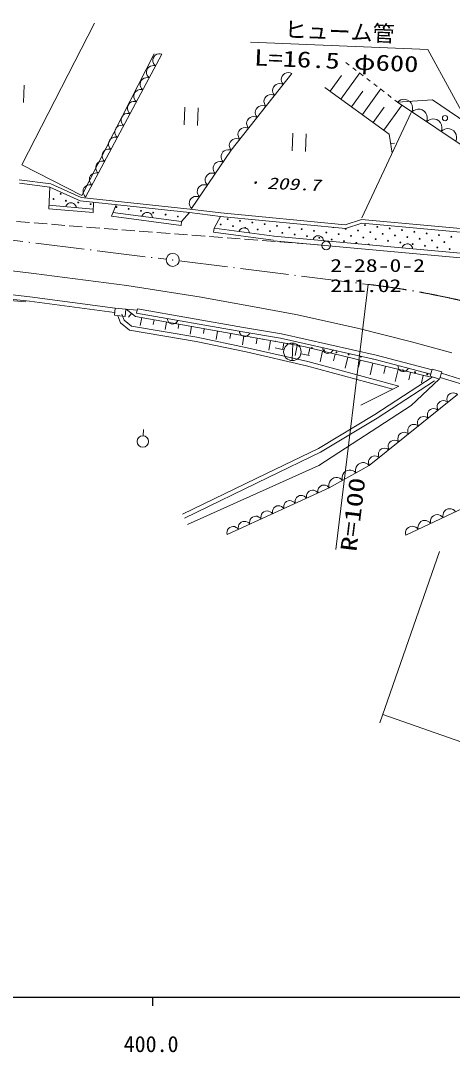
# Model space of a CAD drawing. Units: millimetres, scale not verified. Extents: x 40000 to 680000, y 20000 to 380000.
# Drawn here: x 453016 to 502077, y 198715 to 315949 of the extents above; entities that cross this region are included whole.
import ezdxf
from ezdxf.enums import TextEntityAlignment as Align

# ---------------------------------------------------------------- set-up
doc = ezdxf.new("R2010")
doc.units = ezdxf.units.MM
doc.header["$LTSCALE"] = 1000
for name, pattern in [('USER1', [2, 1.5, -0.5]), ('USER3', [3, 2.25, -0.75]), ('USER4', [1, 0.5, -0.5]), ('USER5', [7.000001, 5.508197, -0.688525, 0.114754, -0.688525])]:
    doc.linetypes.add(name, pattern=pattern)
for name, color, linetype, lineweight in [('M-TTL-BAND', 7, 'Continuous', 25), ('S-BGD', 1, 'Continuous', 13), ('S-BGD-HTXT', 6, 'Continuous', 13), ('S-BMK', 3, 'USER5', 13), ('S-BMK-SRVR', 5, 'Continuous', 13)]:
    doc.layers.add(name, color=color, linetype=linetype, lineweight=lineweight)
doc.styles.add('ＭＳ ゴシック', font='')
doc.styles.get('ＭＳ ゴシック').set_extended_font_data('MS Gothic')

# ---------------------------------------------------------------- blocks, each defined once
blk = doc.blocks.new('BUHIN1')
at = {"layer": 'S-BGD'}
blk.add_circle((0, 0), 15, dxfattribs=at)
at = {"layer": 'S-BMK-SRVR'}
blk.add_circle((0, 0), 498, dxfattribs=at)
blk = doc.blocks.new('BUHIN47')
at = {"layer": 'S-BGD'}
blk.add_lwpolyline([(-709, -333), (-579, -471), (-429, -569), (-217, -660), (-21, -672), (170, -647), (390, -544), (531, -412), (647, -254), (712, -33), (729, 144), (709, 333)], dxfattribs=at)
blk = doc.blocks.new('BUHIN142')
at = {"layer": 'S-BGD'}
blk.add_lwpolyline([(-361, -677), (-178, -710), (-3, -699), (217, -646), (377, -540), (513, -408), (625, -198), (659, -12), (657, 181), (578, 392), (488, 540), (361, 677)], dxfattribs=at)
blk = doc.blocks.new('BUHIN143')
at = {"layer": 'S-BGD'}
blk.add_lwpolyline([(-451, -662), (-265, -716), (-82, -724), (152, -695), (330, -603), (486, -481), (626, -276), (682, -87), (702, 113), (644, 341), (567, 505), (451, 662)], dxfattribs=at)
blk = doc.blocks.new('BUHIN144')
at = {"layer": 'S-BGD'}
blk.add_lwpolyline([(-492, -625), (-312, -691), (-131, -712), (103, -699), (286, -620), (449, -510), (601, -317), (670, -133), (703, 64), (662, 294), (597, 462), (492, 625)], dxfattribs=at)
blk = doc.blocks.new('BUHIN145')
at = {"layer": 'S-BGD'}
blk.add_lwpolyline([(-830, 556), (-896, 324), (-905, 95), (-865, -196), (-749, -418), (-596, -611), (-339, -784), (-102, -852), (148, -875), (432, -801), (636, -703), (830, -556)], dxfattribs=at)
blk = doc.blocks.new('BUHIN149')
at = {"layer": 'S-BGD'}
blk.add_lwpolyline([(-645, -295), (-529, -421), (-394, -511), (-203, -596), (-26, -608), (148, -587), (348, -496), (477, -378), (584, -236), (644, -37), (661, 123), (645, 295)], dxfattribs=at)
blk = doc.blocks.new('BUHIN150')
at = {"layer": 'S-BGD'}
blk.add_lwpolyline([(-759, -422), (-605, -565), (-431, -662), (-191, -747), (27, -745), (237, -703), (472, -572), (619, -416), (735, -232), (790, 17), (795, 214), (759, 422)], dxfattribs=at)
blk = doc.blocks.new('BUHIN151')
at = {"layer": 'S-BGD'}
blk.add_lwpolyline([(-557, -449), (-412, -544), (-257, -598), (-50, -633), (126, -601), (291, -537), (464, -398), (561, -251), (629, -85), (639, 125), (616, 285), (557, 449)], dxfattribs=at)
blk = doc.blocks.new('BUHIN174')
at = {"layer": 'S-BGD'}
blk.add_lwpolyline([(598, -54), (537, -187), (455, -297), (330, -418), (192, -478), (47, -507), (-138, -491), (-274, -436), (-399, -352), (-504, -210), (-565, -87), (-598, 54)], dxfattribs=at)
blk = doc.blocks.new('BUHIN180')
at = {"layer": 'S-BGD'}
blk.add_lwpolyline([(-591, 102), (-520, 230), (-430, 333), (-295, 444), (-152, 492), (-6, 510), (177, 478), (309, 412), (427, 319), (519, 169), (570, 41), (591, -102)], dxfattribs=at)
blk = doc.blocks.new('BUHIN198')
at = {"layer": 'S-BGD'}
blk.add_line((-13, -305), (-42, -999), dxfattribs=at)
blk.add_circle((15, 350), 645, dxfattribs=at)
blk = doc.blocks.new('BUHIN199')
at = {"layer": 'S-BGD'}
for p, q in [((-722, 1031), (-806, -967)), ((727, -1032), (811, 967))]:
    blk.add_line(p, q, dxfattribs=at)
blk = doc.blocks.new('BUHIN202')
at = {"layer": 'S-BGD'}
blk.add_line((-42, -994), (42, 994), dxfattribs=at)
blk.add_circle((0, 0), 995, dxfattribs=at)
blk = doc.blocks.new('BUHIN203')
at = {"layer": 'S-BGD'}
blk.add_circle((0, 0), 22.5, dxfattribs=at)
at = {"layer": 'S-BMK', "linetype": 'Continuous'}
blk.add_circle((0, 0), 746, dxfattribs=at)

msp = doc.modelspace()

# ---------------------------------------------------------------- linework, layer by layer
at = {"layer": 'M-TTL-BAND'}
for p, q in [((40000, 205000), (579000, 205000)), ((468000, 205000), (468000, 204000))]:
    msp.add_line(p, q, dxfattribs=at)
at = {"layer": 'S-BGD'}
for p, q in [((461394, 315648), (453163, 299581)), ((459966, 296096), (468197, 312163)), ((460403, 295898), (469061, 312155)), ((476942, 301212), (483833, 309959)), ((488181, 307918), (489478, 309715)), ((489405, 307035), (491549, 310007)), ((494912, 303060), (487569, 308359)), ((490628, 306151), (491905, 307920)), ((491852, 305268), (493962, 308192)), ((493076, 304385), (494332, 306125)), ((494300, 303502), (496375, 306378)), ((495827, 306694), (499824, 306955)), ((515750, 293343), (495827, 306694)), ((499824, 306955), (517110, 295065)), ((491805, 293526), (497406, 305520)), ((495245, 300894), (494912, 303060)), ((495078, 301977), (495498, 302042)), ((472431, 294594), (476942, 301212)), ((453163, 299581), (459966, 296096)), ((452852, 297869), (456458, 297399)), ((456347, 297010), (452870, 297463)), ((456208, 294571), (456347, 297010)), ((459778, 295455), (456347, 297010)), ((456458, 297399), (459884, 295846)), ((459778, 295455), (472205, 294134)), ((459884, 295846), (472250, 294532)), ((456208, 294571), (461245, 294129)), ((461262, 294529), (456231, 294970)), ((461293, 295283), (461245, 294129)), ((463327, 293738), (463856, 295021)), ((472250, 294532), (475767, 294100)), ((463327, 293738), (471277, 292687)), ((471301, 293130), (463501, 294162)), ((471304, 293129), (471277, 292687)), ((472205, 294134), (471304, 293129)), ((475723, 293703), (472205, 294134)), ((474991, 292368), (475723, 293703)), ((475723, 293703), (489947, 292325)), ((475767, 294100), (489900, 292732)), ((489900, 292732), (491753, 293359)), ((491753, 293359), (511756, 291530)), ((474991, 292368), (474950, 291919)), ((481812, 291446), (475020, 292353)), ((491801, 292953), (489947, 292325)), ((491801, 292953), (511727, 291131)), ((474928, 291902), (481720, 290996)), ((481738, 290938), (512103, 288188)), ((512148, 288711), (481783, 291462)), ((437983, 289207), (454522, 287209)), ((454522, 287209), (465085, 285866)), ((435673, 285518), (453604, 283994)), ((454012, 284059), (441015, 285549)), ((441078, 286045), (454072, 284556)), ((465085, 285866), (473516, 284523)), ((463679, 282796), (454012, 284059)), ((454072, 284556), (463743, 283292)), ((473516, 284523), (480381, 283290)), ((463766, 283280), (463682, 282476)), ((464981, 283154), (463766, 283280)), ((464534, 282581), (464791, 281905)), ((464897, 282349), (464981, 283154)), ((464981, 283154), (466255, 283042)), ((465013, 283151), (466072, 282325)), ((465606, 282688), (465260, 282244)), ((466280, 283183), (466194, 282690)), ((478267, 280597), (466194, 282690)), ((466280, 283183), (478352, 281090)), ((480381, 283290), (484301, 282542)), ((484301, 282542), (491307, 281014)), ((463682, 282476), (464897, 282349)), ((464371, 281602), (464067, 282404)), ((465387, 280771), (464371, 281602)), ((464791, 281905), (465602, 281241)), ((466072, 282325), (473124, 281065)), ((466777, 282199), (466617, 281301)), ((468188, 281947), (468095, 281426)), ((469598, 281695), (469448, 280857)), ((471009, 281443), (470921, 280953)), ((472956, 279476), (465387, 280771)), ((465602, 281241), (473049, 279967)), ((472419, 281191), (472267, 280339)), ((473124, 281065), (485181, 278907)), ((473878, 280930), (473782, 280397)), ((475385, 280661), (475219, 279734)), ((476892, 280391), (476789, 279812)), ((482561, 279860), (478267, 280597)), ((478352, 281090), (482658, 280351)), ((482658, 280351), (493415, 277924)), ((491307, 281014), (497439, 279454)), ((478652, 278297), (472956, 279476)), ((473049, 279967), (478758, 278786)), ((478399, 280121), (478220, 279119)), ((479906, 279851), (479795, 279228)), ((481414, 279582), (481221, 278505)), ((493297, 277438), (482561, 279860)), ((482921, 279312), (482801, 278643)), ((484428, 279042), (484222, 277890)), ((497439, 279454), (502012, 278184)), ((485519, 276731), (478652, 278297)), ((478758, 278786), (485640, 277217)), ((482930, 278548), (481958, 278785)), ((484880, 278105), (485858, 277899)), ((485181, 278907), (499476, 275463)), ((485896, 278735), (485726, 278029)), ((487326, 278391), (487036, 277187)), ((488755, 278046), (488577, 277308)), ((493415, 277924), (499764, 276254)), ((495323, 274080), (485519, 276731)), ((485640, 277217), (495994, 274417)), ((490185, 277702), (489882, 276444)), ((491614, 277357), (491428, 276586)), ((493044, 277013), (492728, 275701)), ((499616, 275776), (493297, 277438)), ((494473, 276669), (494280, 275865)), ((495903, 276324), (495574, 274958)), ((497332, 275980), (497131, 275144)), ((498762, 275635), (498555, 274777)), ((499798, 276364), (499541, 275535)), ((499541, 275535), (500625, 275200)), ((500882, 276029), (499798, 276364)), ((500625, 275200), (500882, 276029)), ((491670, 272248), (495994, 274417)), ((493274, 271198), (499780, 275453)), ((500053, 275034), (493540, 270775)), ((500569, 275220), (497380, 272224)), ((500689, 275406), (524243, 268232)), ((492637, 265400), (502660, 273485)), ((497380, 272224), (486904, 265406)), ((486852, 267340), (493274, 271198)), ((493540, 270775), (487090, 266899)), ((480939, 264492), (486852, 267340)), ((487090, 266899), (481156, 264042)), ((486904, 265406), (471970, 258677)), ((488085, 262867), (492637, 265400)), ((471421, 259865), (480939, 264492)), ((481156, 264042), (471639, 259416)), ((476475, 257563), (488085, 262867)), ((496772, 257484), (505275, 261484))]:
    msp.add_line(p, q, dxfattribs=at)
at = {"layer": 'S-BGD', "linetype": 'USER4'}
msp.add_line((489971, 311193), (495827, 306694), dxfattribs=at)
at = {"layer": 'S-BGD', "linetype": 'USER1'}
msp.add_line((265100, 307576), (487237, 290434), dxfattribs=at)
at = {"layer": 'S-BGD', "linetype": 'USER3'}
msp.add_line((500837, 275883), (524394, 268709), dxfattribs=at)
at = {"layer": 'S-BGD'}
for points in [[(458148, 294802), (458208, 294935), (458290, 295045), (458415, 295167), (458553, 295227), (458697, 295256), (458883, 295240), (459019, 295186), (459145, 295103), (459250, 294961), (459311, 294838), (459344, 294697)], [(466806, 293724), (466872, 293855), (466959, 293961), (467089, 294077), (467229, 294131), (467375, 294155), (467559, 294130), (467693, 294070), (467815, 293981), (467913, 293835), (467969, 293710), (467996, 293567)], [(477821, 291979), (477887, 292110), (477974, 292216), (478104, 292332), (478245, 292386), (478390, 292409), (478575, 292384), (478709, 292324), (478830, 292235), (478929, 292089), (478984, 291963), (479011, 291820)], [(488514, 278517), (488437, 278393), (488341, 278295), (488201, 278191), (488056, 278150), (487909, 278140), (487728, 278181), (487600, 278253), (487487, 278352), (487402, 278507), (487357, 278637), (487344, 278781)], [(497075, 276444), (496993, 276323), (496894, 276228), (496750, 276130), (496604, 276094), (496457, 276089), (496277, 276136), (496151, 276213), (496042, 276316), (495962, 276473), (495923, 276605), (495914, 276750)]]:
    msp.add_lwpolyline(points, dxfattribs=at)
for centre, radius in [((501241, 304872), 298), ((456767, 295682), 49.8), ((457566, 296284), 49.8), ((458168, 295485), 49.8), ((459568, 295289), 49.8), ((460969, 295092), 49.8), ((463896, 294769), 49.8), ((465294, 294555), 49.8), ((466692, 294341), 49.8), ((468089, 294127), 49.8), ((469487, 293913), 49.8), ((470885, 293699), 49.8), ((476543, 293384), 49.8), ((477944, 293195), 49.8), ((475748, 292777), 49.8), ((477149, 292589), 49.8), ((478551, 292400), 49.8), ((479346, 293007), 49.8), ((479953, 292212), 49.8), ((480748, 292819), 49.8), ((481354, 292024), 49.8), ((482149, 292630), 49.8), ((483551, 292442), 49.8), ((484952, 292254), 49.8), ((486354, 292065), 49.8), ((487756, 291877), 49.8), ((491354, 292107), 49.8), ((492149, 292714), 49.8), ((492755, 291919), 49.8), ((493550, 292525), 49.8), ((494952, 292337), 49.8), ((496354, 292149), 49.8), ((497755, 291960), 49.8), ((482756, 291835), 49.8), ((484157, 291647), 49.8), ((485559, 291459), 49.8), ((486961, 291270), 49.8), ((488362, 291082), 49.8), ((489157, 291689), 49.8), ((489764, 290894), 49.8), ((490559, 291500), 49.8), ((491166, 290705), 49.8), ((491961, 291312), 49.8), ((493362, 291124), 49.8), ((494157, 291730), 49.8), ((494764, 290935), 49.8), ((495559, 291542), 49.8), ((496165, 290747), 49.8), ((496960, 291354), 49.8), ((498362, 291165), 49.8), ((499157, 291772), 49.8), ((499764, 290977), 49.8), ((500559, 291584), 49.8), ((501165, 290789), 49.8), ((501960, 291395), 49.8), ((497567, 290559), 49.8), ((498969, 290370), 49.8), ((500370, 290182), 49.8), ((501772, 289994), 49.8), ((486111, 278739), 49.8), ((487505, 278498), 49.8), ((488899, 278257), 49.8), ((490292, 278016), 49.8), ((497836, 275994), 49.8), ((499230, 275753), 49.8)]:
    msp.add_circle(centre, radius, dxfattribs=at)
for centre, start, end in [((488551, 292484), 202.02908, 326.90773), ((489952, 292295), 138.35017, 55.60474), ((492567, 290517), 314.56056, 215.08823), ((493969, 290329), 30.43746, 139.21133), ((479144, 279944), 51.16128, 108.54415), ((480537, 279703), 35.09937, 124.60606), ((481931, 279462), 22.74563, 136.95981), ((483324, 279221), 11.93865, 147.76678), ((484718, 278980), 1.91197, 157.79346), ((491686, 277775), 135.34132, 19.23554), ((493079, 277534), 232.73216, 281.8447), ((496442, 276235), 294.32383, 218.58494)]:
    msp.add_arc(centre, 49.8, start, end, dxfattribs=at)
at = {"layer": 'S-BGD-HTXT'}
for p, q in [((479133, 313513), (499292, 312664)), ((499292, 312664), (511532, 290169)), ((492525, 286013), (488841, 255845)), ((500599, 255632), (493829, 236166)), ((494159, 237115), (531371, 224056))]:
    msp.add_line(p, q, dxfattribs=at)
at = {"layer": 'S-BMK'}
for p, q in [((371401, 301014), (469552, 288829)), ((471040, 288644), (492499, 285980))]:
    msp.add_line(p, q, dxfattribs=at)
msp.add_arc((480719, 187177), 99504, 64.5336, 83.20087, dxfattribs=at)

# ---------------------------------------------------------------- block references
at = {"rotation": 180}
for name, p in [('BUHIN142', (468700, 311477)), ('BUHIN142', (467979, 310123)), ('BUHIN144', (483340, 309334)), ('BUHIN199', (452610, 307660)), ('BUHIN142', (467257, 308768)), ('BUHIN144', (482356, 308085)), ('BUHIN142', (466536, 307413)), ('BUHIN144', (481372, 306835)), ('BUHIN142', (465814, 306059)), ('BUHIN199', (472403, 305081)), ('BUHIN144', (480387, 305586)), ('BUHIN145', (496657, 306138)), ('BUHIN142', (465093, 304704)), ('BUHIN144', (479403, 304336)), ('BUHIN145', (498317, 305025)), ('BUHIN142', (464371, 303349)), ('BUHIN144', (478418, 303087)), ('BUHIN145', (499977, 303913)), ('BUHIN145', (501638, 302800)), ('BUHIN142', (463650, 301994)), ('BUHIN144', (477434, 301837)), ('BUHIN199', (484673, 302120)), ('BUHIN142', (462929, 300640)), ('BUHIN143', (476491, 300551)), ('BUHIN142', (462207, 299285)), ('BUHIN143', (475589, 299227)), ('BUHIN142', (461486, 297930)), ('BUHIN143', (474686, 297903)), ('BUHIN142', (460764, 296575)), ('BUHIN143', (473784, 296580)), ('BUHIN143', (472882, 295256)), ('BUHIN174', (486844, 291003)), ('BUHIN1', (487735, 290395)), ('BUHIN174', (496965, 290086)), ('BUHIN203', (470299, 288759)), ('BUHIN180', (470286, 281983)), ('BUHIN180', (478469, 280568)), ('BUHIN202', (483901, 278310)), ('BUHIN151', (502103, 273036)), ('BUHIN151', (500989, 272137)), ('BUHIN151', (498762, 270341)), ('BUHIN151', (499876, 271239)), ('BUHIN151', (497648, 269443)), ('BUHIN198', (466922, 268476)), ('BUHIN151', (496535, 268544)), ('BUHIN151', (494308, 266748)), ('BUHIN151', (495421, 267646)), ('BUHIN151', (493194, 265849)), ('BUHIN150', (491878, 264978)), ('BUHIN150', (488844, 263289)), ('BUHIN150', (490361, 264134)), ('BUHIN149', (487440, 262573)), ('BUHIN149', (484860, 261394)), ('BUHIN149', (486150, 261983)), ('BUHIN149', (482280, 260215)), ('BUHIN149', (483570, 260804)), ('BUHIN47', (501732, 259817)), ('BUHIN149', (479700, 259036)), ('BUHIN149', (480990, 259625)), ('BUHIN47', (498898, 258484)), ('BUHIN47', (500315, 259151)), ('BUHIN149', (477120, 257857)), ('BUHIN149', (478410, 258447)), ('BUHIN47', (497480, 257818))]:
    msp.add_blockref(name, p, dxfattribs=at)

# ---------------------------------------------------------------- texts
at = {"layer": 'M-TTL-BAND', "style": 'ＭＳ ゴシック'}
msp.add_text('400.0', height=1833, dxfattribs=at).set_placement((467844, 198195), align=Align.BOTTOM_CENTER)
at = {"layer": 'S-BGD', "style": 'ＭＳ ゴシック', "oblique": 15, "width": 1.35}
msp.add_text('209.7', height=1320, rotation=357.6, dxfattribs=at).set_placement((480982, 296441), align=Align.BOTTOM_LEFT)
at = {"layer": 'S-BGD', "style": 'ＭＳ ゴシック', "oblique": 15}
msp.add_text('・', height=1100, rotation=357.6, dxfattribs=at).set_placement((478788, 296685), align=Align.BOTTOM_LEFT)
at = {"layer": 'S-BGD-HTXT', "style": 'ＭＳ ゴシック'}
msp.add_text('ヒューム管', height=1833, rotation=357.6, dxfattribs=at).set_placement((482966, 313502), align=Align.BOTTOM_LEFT)
for s, rotation, width, p in [('L=16.5 φ600', 357.6, 1.3, (479502, 310315)), ('R=100', 83, 1.35, (491716, 255482))]:
    msp.add_text(s, height=1833, rotation=rotation, dxfattribs=dict(at, width=width)).set_placement(p, align=Align.BOTTOM_LEFT)
at = {"layer": 'S-BMK-SRVR', "style": 'ＭＳ ゴシック', "width": 1.35}
for s, p in [('2-28-0-2', (488202, 286961)), ('211.02', (488202, 284663))]:
    msp.add_text(s, height=1466, dxfattribs=at).set_placement(p, align=Align.BOTTOM_LEFT)

doc.saveas('drawing.dxf')
